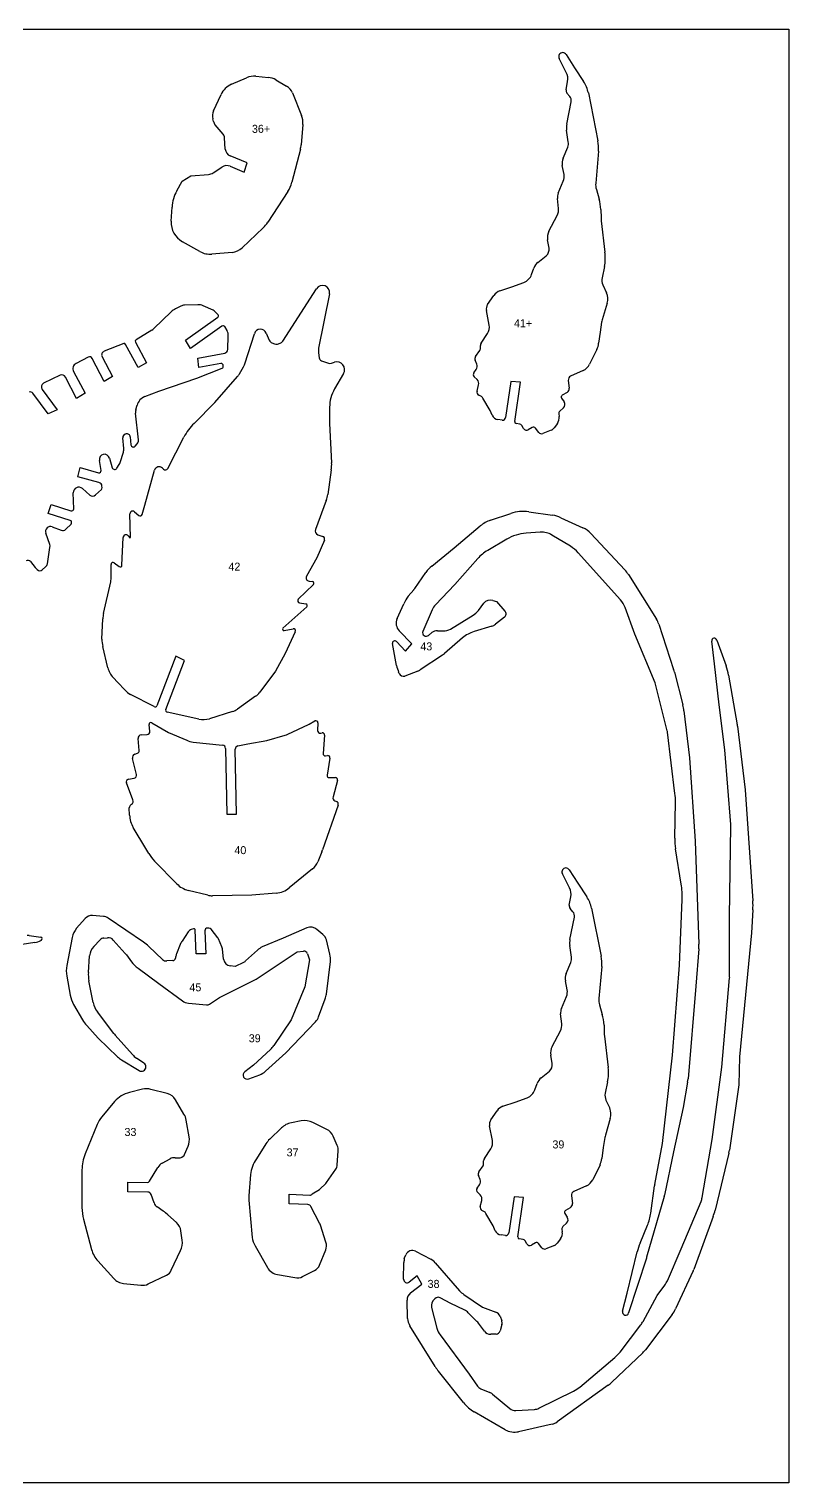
# Model space of a CAD drawing. Extents: x 0 to 24, y 0 to 19.3.
# Drawn here: x 13.92 to 23.98, y 0 to 19.26 of the extents above; entities that cross this region are included whole.
import ezdxf

# ---------------------------------------------------------------- set-up
doc = ezdxf.new("R2010")
doc.units = 0
doc.layers.add('WHITE', color=7, linetype='CONTINUOUS')
doc.layers.add('YELLOW', color=2, linetype='CONTINUOUS')

msp = doc.modelspace()

# ---------------------------------------------------------------- linework, layer by layer
at = {"layer": 'WHITE', "linetype": 'CONTINUOUS'}
for p, q in [((0, 19.260324), (23.982879, 19.260324)), ((23.982879, 19.260324), (23.982879, 0)), ((21.030349, 18.922151), (21.141701, 18.746109)), ((21.03353, 18.684599), (20.939146, 18.871248)), ((21.141701, 18.746109), (21.261538, 18.567944)), ((16.596409, 18.528525), (16.796849, 18.616537)), ((16.917746, 18.635624), (17.085305, 18.619718)), ((17.184992, 18.587903), (17.327099, 18.503062)), ((21.030349, 18.456591), (21.050498, 18.566883)), ((16.358862, 18.175367), (16.458549, 18.392771)), ((17.403452, 18.415039), (17.524352, 18.117041)), ((21.038831, 18.001638), (21.098221, 18.297517)), ((21.079124, 18.368566), (21.042014, 18.413111)), ((21.325171, 18.414173), (21.451367, 17.781054)), ((16.357802, 18.037504), (16.349318, 18.07144)), ((16.48718, 17.866761), (16.381133, 17.991902)), ((17.543417, 17.996146), (17.52011, 17.727836)), ((21.060043, 17.768328), (21.036712, 17.923161)), ((16.514701, 17.670567), (16.505211, 17.821162)), ((16.804272, 17.487103), (16.580507, 17.579366)), ((17.509507, 17.668448), (17.398152, 17.230462)), ((20.99005, 17.548803), (21.051559, 17.697274)), ((21.459851, 17.642128), (21.422734, 17.218988)), ((16.057684, 17.31632), (16.292051, 17.334392)), ((16.353553, 17.355613), (16.468094, 17.431958)), ((16.579429, 17.442523), (16.762913, 17.366207)), ((16.762913, 17.366207), (16.804272, 17.487103)), ((21.002776, 17.335644), (20.980505, 17.451237)), ((15.873148, 17.118053), (15.944207, 17.24425)), ((15.944207, 17.24425), (16.057684, 17.31632)), ((20.92642, 17.086425), (20.993231, 17.245501)), ((17.344055, 17.106392), (17.078942, 16.702333)), ((20.930662, 16.88493), (20.915815, 17.016433)), ((21.431218, 17.136269), (21.468335, 17.00901)), ((15.798845, 16.714004), (15.809523, 16.900648)), ((20.803403, 16.582688), (20.913694, 16.791607)), ((21.490606, 16.867963), (21.493787, 16.759791)), ((17.015247, 16.626045), (16.737461, 16.360853)), ((21.496974, 16.721614), (21.545752, 16.304838)), ((16.179607, 16.313074), (15.947388, 16.443572)), ((20.804462, 16.357863), (20.785373, 16.469215)), ((16.605959, 16.302524), (16.336592, 16.279193)), ((20.658117, 16.170147), (20.767345, 16.258175)), ((20.573273, 16.010019), (20.602967, 16.092738)), ((21.538313, 16.11395), (21.506513, 15.963356)), ((17.275845, 15.12392), (17.723395, 15.820654)), ((20.151194, 15.791555), (20.31239, 15.846701)), ((20.31239, 15.846701), (20.472526, 15.902907)), ((21.516058, 15.874274), (21.565901, 15.765043)), ((16.152795, 15.608554), (15.97357, 15.602196)), ((17.895139, 15.754913), (17.750968, 15.032702)), ((19.991031, 15.610227), (20.073778, 15.732168)), ((21.574358, 15.631428), (21.508634, 15.408715)), ((15.799648, 15.51523), (15.567398, 15.291464)), ((15.925848, 15.589465), (15.854795, 15.553405)), ((15.989478, 15.137692), (16.415785, 15.442073)), ((16.352169, 15.53644), (16.221723, 15.595817)), ((16.41898, 15.47281), (16.380803, 15.516292)), ((20.012269, 15.337661), (19.975151, 15.531732)), ((15.539826, 15.270254), (15.332997, 15.144105)), ((16.470945, 15.3254), (16.055229, 15.02846)), ((16.537756, 15.267073), (16.507002, 15.317977)), ((16.77319, 14.823784), (16.900447, 15.224653)), ((17.057401, 15.232076), (17.0977, 15.137692)), ((19.905143, 15.098), (19.991059, 15.229491)), ((21.480001, 15.243277), (21.461972, 15.100109)), ((21.501211, 15.37584), (21.480001, 15.243277)), ((15.168651, 15.093151), (14.909889, 14.991343)), ((15.359541, 14.775001), (15.193006, 15.083589)), ((15.324544, 15.114361), (15.470893, 14.83757)), ((16.055229, 15.02846), (15.989478, 15.137692)), ((16.548361, 15.015734), (16.55472, 15.19708)), ((17.132686, 15.103731), (17.167693, 15.088909)), ((17.2048, 15.08682), (17.240868, 15.099514)), ((19.895614, 15.025875), (19.895614, 15.069355)), ((14.69991, 14.913926), (14.537638, 14.830178)), ((14.91201, 14.590474), (14.749752, 14.898019)), ((14.882316, 14.919229), (15.01912, 14.658346)), ((15.470893, 14.83757), (15.359541, 14.775001)), ((16.152795, 14.902261), (16.508052, 14.968068)), ((16.1634, 14.775001), (16.152795, 14.902261)), ((17.749913, 14.971195), (17.758392, 14.904382)), ((17.789131, 14.867217), (17.88247, 14.834389)), ((17.920648, 14.833328), (17.960947, 14.846054)), ((19.847862, 14.821187), (19.825621, 14.873163)), ((19.831984, 14.921946), (19.88819, 15.002543)), ((21.437584, 15.015268), (21.341075, 14.819076)), ((14.326614, 14.674253), (14.108151, 14.568203)), ((14.545077, 14.367769), (14.399787, 14.649862)), ((14.504778, 14.725157), (14.65749, 14.436701)), ((15.01912, 14.658346), (14.91201, 14.590474)), ((16.135827, 14.635015), (16.475187, 14.766517)), ((16.455037, 14.829086), (16.1634, 14.775001)), ((16.377621, 14.313683), (16.678803, 14.659406)), ((16.485792, 14.779243), (16.487854, 14.7994)), ((16.702136, 14.69228), (16.756219, 14.784545)), ((18.080784, 14.695463), (17.962008, 14.492908)), ((19.808608, 14.705635), (19.839407, 14.750144)), ((19.851073, 14.617581), (19.813955, 14.652578)), ((21.258356, 14.737416), (21.090797, 14.661062)), ((14.088001, 14.487605), (14.285254, 14.215057)), ((15.448623, 14.3911), (15.635271, 14.465335)), ((15.635271, 14.465335), (16.135827, 14.635015)), ((19.850012, 14.463809), (19.871222, 14.545468)), ((20.298604, 14.59213), (20.229671, 14.114904)), ((20.425864, 14.581525), (20.298604, 14.59213)), ((20.349504, 14.06188), (20.425864, 14.581525)), ((21.044122, 14.447927), (20.980505, 14.410784)), ((21.060043, 14.605916), (21.071708, 14.504109)), ((14.16966, 14.162032), (13.967063, 14.436671)), ((14.65749, 14.436701), (14.545077, 14.367769)), ((15.330907, 14.22248), (15.346817, 14.278686)), ((16.100833, 14.03689), (16.377621, 14.313683)), ((19.899856, 14.398058), (19.873343, 14.411844)), ((20.023934, 14.206107), (19.926368, 14.372606)), ((20.970915, 14.370456), (21.003836, 14.321702)), ((14.285254, 14.215057), (14.16966, 14.162032)), ((15.364843, 13.817369), (15.326665, 14.170516)), ((17.897317, 14.252174), (17.897317, 14.036893)), ((20.050367, 14.143503), (20.023934, 14.206107)), ((20.18407, 14.079908), (20.127863, 14.086272)), ((20.932783, 14.161567), (20.938085, 14.128691)), ((20.995352, 14.244285), (20.945509, 14.197624)), ((15.190921, 13.894786), (15.19938, 13.896999)), ((17.897317, 14.036893), (17.92383, 13.516187)), ((20.417381, 14.026883), (20.367536, 14.036428)), ((20.467223, 13.968555), (20.443892, 14.007795)), ((20.582818, 13.982342), (20.529793, 13.951587)), ((20.668718, 13.916591), (20.624177, 13.973859)), ((20.833096, 13.947345), (20.721743, 13.902804)), ((20.914757, 14.036427), (20.871274, 13.97704)), ((15.169711, 13.702835), (15.155892, 13.846)), ((15.255612, 13.857668), (15.264043, 13.751614)), ((15.319242, 13.73359), (15.347875, 13.765405)), ((15.752931, 13.439861), (15.967207, 13.854487)), ((14.868529, 13.412258), (14.847319, 13.545881)), ((14.978821, 13.575575), (15.016954, 13.449361)), ((15.079569, 13.441952), (15.109258, 13.490739)), ((15.121989, 13.519369), (15.164393, 13.657239)), ((14.559924, 13.329539), (14.591739, 13.452557)), ((14.840956, 13.252123), (14.559924, 13.329539)), ((14.591739, 13.452557), (14.836712, 13.383613)), ((15.447562, 12.955183), (15.575883, 13.4165)), ((15.681933, 13.444073), (15.695719, 13.431347)), ((17.919558, 13.421807), (17.872926, 13.095169)), ((14.507959, 12.9064), (14.500453, 13.115316)), ((14.621433, 13.172585), (14.720059, 13.087745)), ((14.797476, 13.088806), (14.872771, 13.158799)), ((14.883376, 13.185311), (14.881243, 13.204399)), ((14.167539, 12.84277), (14.205717, 12.963667)), ((14.205717, 12.963667), (14.469781, 12.878827)), ((15.412566, 12.828983), (15.447562, 12.955183)), ((17.852772, 13.016694), (17.709609, 12.629609)), ((14.458116, 12.751567), (14.167539, 12.84277)), ((15.259854, 12.52568), (15.25137, 12.838528)), ((15.312871, 12.866091), (15.369085, 12.816257)), ((20.027862, 12.753688), (20.297228, 12.84277)), ((20.534781, 12.86398), (20.850809, 12.819424)), ((20.962162, 12.786563), (21.25273, 12.652924)), ((14.188749, 12.433417), (14.136784, 12.581887)), ((14.222685, 12.665666), (14.33934, 12.620065)), ((14.40297, 12.633851), (14.470781, 12.701785)), ((15.146341, 12.156629), (15.161227, 12.523559)), ((15.229094, 12.545826), (15.249249, 12.521438)), ((15.249249, 12.521438), (15.259854, 12.52568)), ((17.741424, 12.561738), (17.806114, 12.539467)), ((19.546395, 12.387815), (19.892117, 12.677333)), ((20.688553, 12.594613), (20.499784, 12.580826)), ((21.089422, 12.407965), (20.843386, 12.557495)), ((21.357729, 12.576584), (21.807359, 12.097218)), ((14.159055, 12.177836), (14.191923, 12.393119)), ((17.827263, 12.48965), (17.727637, 12.257374)), ((19.253697, 12.147082), (19.546395, 12.387815)), ((20.243143, 12.501289), (19.991806, 12.353875)), ((13.932108, 12.205409), (13.994677, 12.129054)), ((14.089062, 12.097238), (14.133603, 12.134356)), ((15.00109, 11.972099), (15.001092, 12.168292)), ((15.042451, 12.188441), (15.110323, 12.139658)), ((17.727637, 12.257374), (17.591893, 12.011338)), ((19.859242, 12.244648), (19.554879, 11.902106)), ((21.752235, 11.69849), (21.192291, 12.322064)), ((14.005282, 12.118448), (14.023311, 12.099359)), ((17.624769, 11.946647), (17.671431, 11.940284)), ((19.02675, 11.851202), (19.174159, 12.063302)), ((21.857224, 12.032548), (22.226241, 11.445006)), ((14.901408, 11.516084), (14.99685, 11.937103)), ((17.684157, 11.903167), (17.482662, 11.708035)), ((18.939789, 11.746213), (19.010841, 11.829992)), ((19.554879, 11.902106), (19.300359, 11.63486)), ((17.594014, 11.606227), (17.279046, 11.324134)), ((17.497507, 11.658185), (17.583409, 11.644405)), ((18.791319, 11.450333), (18.879343, 11.647585)), ((19.254757, 11.565928), (19.132689, 11.280693)), ((19.867726, 11.556383), (19.939817, 11.652906)), ((20.061798, 11.691067), (20.10952, 11.67622)), ((20.10952, 11.67622), (20.220823, 11.549976)), ((21.942064, 11.244596), (21.812676, 11.59668)), ((14.881255, 11.177785), (14.892921, 11.447152)), ((19.500793, 11.312468), (19.797736, 11.49381)), ((20.213449, 11.469422), (20.094673, 11.376098)), ((22.258093, 11.377159), (22.455346, 10.774795)), ((17.293893, 11.292319), (17.413729, 11.313529)), ((17.441302, 11.276411), (17.306619, 10.989016)), ((18.986451, 11.116276), (18.818892, 11.289137)), ((19.207035, 11.227628), (19.250515, 11.264746)), ((19.325811, 11.290198), (19.400046, 11.287016)), ((19.659868, 11.194753), (19.421256, 10.989016)), ((20.04589, 11.350646), (19.810459, 11.278532)), ((22.211431, 10.597691), (21.942064, 11.244596)), ((14.958672, 10.800247), (14.8908, 11.08234)), ((17.306619, 10.989016), (17.18148, 10.755706)), ((18.784956, 10.831001), (18.72981, 11.118397)), ((18.782835, 11.144909), (18.901611, 11.020831)), ((18.901611, 11.020831), (18.986451, 11.116276)), ((22.997262, 10.85009), (22.961206, 11.151273)), ((23.025895, 11.166119), (23.151006, 10.823568)), ((15.859036, 10.952959), (15.608758, 10.296509)), ((15.725359, 10.245625), (15.97251, 10.895692)), ((15.97251, 10.895692), (15.859036, 10.952959)), ((19.393683, 10.967806), (19.098828, 10.771668)), ((23.058771, 10.307114), (22.997262, 10.85009)), ((15.093355, 10.601933), (15.028665, 10.670866)), ((15.183501, 10.505431), (15.093355, 10.601933)), ((17.18148, 10.755706), (16.972561, 10.474673)), ((18.816771, 10.724951), (18.811468, 10.738738)), ((19.065988, 10.754645), (18.895248, 10.689955)), ((22.370506, 9.963512), (22.211431, 10.597691)), ((22.465951, 10.738738), (22.576243, 10.308175)), ((23.18391, 10.70056), (23.298443, 10.04517)), ((15.572701, 10.283783), (15.259854, 10.4471)), ((16.917367, 10.420658), (16.675621, 10.249847)), ((16.162339, 10.119406), (15.743442, 10.21273)), ((16.609872, 10.218026), (16.304446, 10.124708)), ((22.592151, 10.226516), (22.664265, 9.605063)), ((23.131945, 9.711113), (23.058771, 10.307114)), ((15.515359, 9.953961), (15.50589, 10.047292)), ((15.539826, 10.069562), (15.76041, 9.942301)), ((17.341612, 9.918975), (17.617345, 10.047292)), ((17.617345, 10.047292), (17.626888, 10.052594)), ((17.626888, 10.052594), (17.703246, 10.093954)), ((17.742484, 10.069562), (17.738242, 9.969874)), ((23.300565, 10.027141), (23.402373, 9.181923)), ((15.37438, 9.701567), (15.360601, 9.861703)), ((15.400893, 9.909515), (15.480438, 9.913669)), ((15.76041, 9.942301), (16.003264, 9.838373)), ((16.815607, 9.790651), (17.065885, 9.835192)), ((17.065885, 9.835192), (17.30874, 9.906245)), ((17.780661, 9.932757), (17.79657, 9.935939)), ((17.831566, 9.904123), (17.810356, 9.662329)), ((22.473375, 9.133141), (22.373688, 9.944422)), ((15.315, 9.652786), (15.351057, 9.665512)), ((16.090224, 9.813965), (16.478368, 9.774742)), ((16.518664, 9.731263), (16.535635, 8.861652)), ((16.663956, 8.861652), (16.645927, 9.718537)), ((16.681972, 9.764198), (16.815607, 9.790651)), ((17.841101, 9.632738), (17.867623, 9.635818)), ((23.211483, 8.723787), (23.131945, 9.711113)), ((15.338283, 9.386587), (15.286366, 9.59764)), ((17.901559, 9.59976), (17.864442, 9.374935)), ((22.664265, 9.605063), (22.73956, 8.501082)), ((15.290608, 9.04936), (15.204708, 9.274186)), ((15.232281, 9.321909), (15.306516, 9.335696)), ((17.892015, 9.344179), (17.973673, 9.344179)), ((18.002307, 9.306002), (17.942919, 9.088599)), ((23.402373, 9.181923), (23.505241, 7.70995)), ((15.247129, 8.847866), (15.242886, 8.943311)), ((15.263027, 8.982562), (15.27364, 8.991033)), ((16.535635, 8.861652), (16.663956, 8.861652)), ((18.010777, 8.980433), (17.803993, 8.388669)), ((17.967297, 9.037666), (17.989581, 9.028151)), ((22.469133, 8.541381), (22.479741, 9.022848)), ((15.460288, 8.406697), (15.295911, 8.682428)), ((23.195575, 7.50103), (23.211482, 8.705759)), ((22.73956, 8.501082), (22.789397, 7.136218)), ((15.500582, 8.338822), (15.460288, 8.406697)), ((17.794446, 8.361097), (17.739303, 8.228533)), ((22.556094, 7.933714), (22.479731, 8.400335)), ((15.872813, 7.936887), (15.576943, 8.239138)), ((17.66931, 8.134149), (17.362825, 7.88281)), ((21.072454, 8.120363), (21.183807, 7.94432)), ((21.075636, 7.88281), (20.981251, 8.069459)), ((21.183807, 7.94432), (21.303643, 7.766155)), ((16.283235, 7.785238), (16.023414, 7.849935)), ((16.868632, 7.788427), (16.343685, 7.778881)), ((17.188903, 7.812817), (16.868632, 7.788427)), ((21.072454, 7.654803), (21.092604, 7.765095)), ((22.531702, 6.857307), (22.568817, 7.730098)), ((14.899284, 7.505273), (14.755056, 7.516939)), ((21.12123, 7.566777), (21.08412, 7.611322)), ((21.367276, 7.612384), (21.493473, 6.979265)), ((23.505241, 7.593295), (23.487213, 7.287871)), ((14.659611, 7.477699), (14.545061, 7.347273)), ((15.197284, 7.323928), (14.962907, 7.482991)), ((15.430594, 7.165912), (15.197284, 7.323928)), ((16.093407, 7.340895), (16.064763, 7.33139)), ((16.128403, 7.011079), (16.115657, 7.324988)), ((16.294902, 7.35044), (16.280055, 7.35044)), ((16.416859, 7.22318), (16.327777, 7.334532)), ((17.595075, 7.355743), (17.280106, 7.216817)), ((17.809296, 7.264539), (17.729735, 7.331326)), ((21.080936, 7.19985), (21.140326, 7.495729)), ((23.197696, 6.705655), (23.195575, 7.50103)), ((13.992558, 7.160602), (13.628805, 7.102282)), ((13.918321, 7.250752), (14.069973, 7.230604)), ((14.076336, 7.187122), (14.069973, 7.183942)), ((14.486749, 7.227421), (14.414635, 6.854125)), ((14.773084, 7.107586), (14.852622, 7.191365)), ((14.907768, 7.218938), (14.95549, 7.222119)), ((15.030786, 7.192425), (15.188802, 7.014263)), ((15.917364, 7.134098), (15.869641, 7.011079)), ((16.022353, 7.300597), (15.941753, 7.178642)), ((16.243998, 7.313322), (16.255663, 7.011079)), ((16.469884, 7.101222), (16.425343, 7.208333)), ((17.280106, 7.216817), (17.00544, 7.100157)), ((17.900499, 7.003656), (17.853837, 7.193485)), ((23.487213, 7.287871), (23.328138, 5.644095)), ((14.70097, 6.760801), (14.717918, 6.984568)), ((15.204708, 6.995173), (15.272582, 6.902911)), ((15.684054, 6.934723), (15.502704, 7.107581)), ((15.856915, 6.964417), (15.854794, 6.950631)), ((16.255663, 7.011079), (16.128403, 7.011079)), ((16.493215, 6.936844), (16.476247, 7.07577)), ((16.939686, 7.057742), (16.783772, 6.915659)), ((16.922718, 6.671719), (17.467815, 7.037593)), ((17.467815, 7.037593), (17.550535, 7.043945)), ((17.602498, 7.011079), (17.631132, 6.930482)), ((21.102148, 6.966539), (21.078817, 7.121372)), ((22.787283, 7.07577), (22.750165, 6.582638)), ((15.35848, 6.818068), (15.635271, 6.617635)), ((15.820858, 6.919876), (15.739201, 6.914546)), ((16.645927, 6.8414), (16.581237, 6.848823)), ((16.754098, 6.895486), (16.645927, 6.8414)), ((17.631132, 6.930482), (17.567502, 6.569912)), ((17.854897, 6.475527), (17.906862, 6.909272)), ((21.032155, 6.747015), (21.093664, 6.895486)), ((21.501957, 6.84034), (21.464839, 6.417199)), ((22.44156, 5.666365), (22.531702, 6.857307)), ((14.414635, 6.712018), (14.460233, 6.463862)), ((14.76354, 6.365236), (14.707322, 6.653689)), ((15.635271, 6.617635), (15.947057, 6.385382)), ((16.44019, 6.429926), (16.922718, 6.671719)), ((17.567502, 6.569912), (17.387217, 6.135107)), ((21.044881, 6.533855), (21.022611, 6.649449)), ((22.750165, 6.582638), (22.646239, 5.352457)), ((23.093767, 5.507291), (23.197696, 6.689748)), ((16.306567, 6.342964), (16.44019, 6.429926)), ((17.752029, 6.176467), (17.838977, 6.412963)), ((20.968525, 6.284637), (21.035337, 6.443713)), ((14.505838, 6.339784), (14.624603, 6.132979)), ((15.038209, 5.954822), (14.820799, 6.239031)), ((16.027656, 6.35569), (16.266261, 6.333359)), ((20.972767, 6.083142), (20.95792, 6.214645)), ((21.473323, 6.33448), (21.510441, 6.207221)), ((14.6787, 6.061932), (14.831412, 5.893313)), ((17.387217, 6.135107), (17.159209, 5.795747)), ((17.316163, 5.697121), (17.710644, 6.10968)), ((20.845509, 5.780899), (20.955799, 5.989819)), ((21.532711, 6.066175), (21.535893, 5.958003)), ((14.831412, 5.893313), (15.086992, 5.646216)), ((15.284245, 5.673789), (15.057298, 5.93149)), ((21.539079, 5.919825), (21.587857, 5.503049)), ((15.140017, 5.604857), (15.372266, 5.46275)), ((15.435897, 5.562436), (15.338327, 5.62712)), ((17.112547, 5.741661), (16.886661, 5.535925)), ((17.046796, 5.453206), (17.316163, 5.697121)), ((20.846568, 5.556074), (20.827479, 5.667427)), ((22.308997, 4.498755), (22.44156, 5.666365)), ((23.328138, 5.644095), (23.318593, 5.275041)), ((16.886661, 5.535925), (16.774175, 5.446957)), ((16.826212, 5.354579), (16.971499, 5.407605)), ((20.700223, 5.368359), (20.80945, 5.456386)), ((22.966507, 4.549659), (23.093767, 5.507291)), ((15.418933, 5.214575), (15.246067, 5.173234)), ((15.746623, 5.157325), (15.530281, 5.213532)), ((20.615379, 5.20823), (20.645073, 5.290949)), ((21.580419, 5.312161), (21.548619, 5.161567)), ((22.640934, 5.310037), (22.581546, 4.972799)), ((23.318593, 5.275041), (23.195575, 4.409673)), ((15.047754, 5.051275), (14.879134, 4.84978)), ((15.967126, 4.88685), (15.855855, 5.075668)), ((20.1933, 4.989766), (20.354496, 5.044912)), ((20.354496, 5.044912), (20.514631, 5.101119)), ((21.558163, 5.072485), (21.608007, 4.963255)), ((20.033136, 4.808439), (20.115883, 4.930379)), ((21.616464, 4.829639), (21.55074, 4.606927)), ((22.581546, 4.972799), (22.453225, 4.386343)), ((14.816554, 4.746916), (14.65855, 4.359829)), ((16.03614, 4.583595), (15.996901, 4.8063)), ((17.257836, 4.702371), (17.103003, 4.553902)), ((17.5219, 4.796756), (17.3904, 4.77129)), ((17.8602, 4.683282), (17.674599, 4.775521)), ((20.054374, 4.535872), (20.017257, 4.729944)), ((15.975691, 4.349225), (16.022353, 4.459516)), ((17.05422, 4.492392), (16.92802, 4.291957)), ((17.999125, 4.470122), (17.94504, 4.59314)), ((21.522106, 4.441489), (21.504078, 4.29832)), ((21.543316, 4.574051), (21.522106, 4.441489)), ((22.204008, 3.951538), (22.308997, 4.498755)), ((22.833945, 3.782917), (22.966507, 4.549659)), ((15.679812, 4.236811), (15.78268, 4.294079)), ((15.850552, 4.308926), (15.898275, 4.305744)), ((15.938572, 4.315291), (15.957663, 4.326954)), ((17.998065, 4.214541), (18.011851, 4.394826)), ((19.937719, 4.224086), (19.937719, 4.267567)), ((19.947248, 4.296212), (20.033164, 4.427702)), ((22.453225, 4.386343), (22.334449, 3.81049)), ((23.188152, 4.370435), (23.004679, 3.614299)), ((14.61613, 4.14773), (14.61613, 3.649295)), ((15.510096, 3.9961), (15.620424, 4.179544)), ((16.850604, 4.0841), (16.826116, 3.805197)), ((17.857018, 3.979111), (17.978975, 4.157274)), ((19.889967, 4.019398), (19.867726, 4.071374)), ((19.874089, 4.120157), (19.930296, 4.200754)), ((21.47969, 4.213479), (21.383181, 4.017288)), ((15.224857, 3.856093), (15.224857, 3.983352)), ((15.224857, 3.983352), (15.481498, 3.980171)), ((15.488922, 3.852882), (15.224857, 3.856093)), ((17.665068, 3.83064), (17.763695, 3.888969)), ((17.777481, 3.900633), (17.83899, 3.957901)), ((19.850713, 3.903846), (19.881513, 3.948355)), ((21.300462, 3.935627), (21.132903, 3.859273)), ((22.153104, 3.575059), (22.200828, 3.934569)), ((15.570581, 3.709744), (15.531342, 3.822156)), ((16.826212, 3.74474), (16.872862, 3.251606)), ((17.360704, 3.695957), (17.360704, 3.823216)), ((17.360704, 3.823216), (17.634313, 3.811552)), ((17.608861, 3.687473), (17.360704, 3.695957)), ((17.764755, 3.441437), (17.6502, 3.66095)), ((19.893178, 3.815793), (19.856061, 3.850789)), ((19.892118, 3.66202), (19.913328, 3.74368)), ((20.340709, 3.790342), (20.271777, 3.313116)), ((20.467969, 3.779737), (20.340709, 3.790342)), ((20.391609, 3.260091), (20.467969, 3.779737)), ((21.102148, 3.804127), (21.113814, 3.70232)), ((22.330207, 3.794583), (22.097958, 2.988603)), ((22.556094, 3.102077), (22.818041, 3.726709)), ((14.637327, 3.492337), (14.74339, 3.092533)), ((15.693589, 3.600498), (15.610879, 3.656719)), ((15.751926, 3.551729), (15.723292, 3.577181)), ((15.8675, 3.448838), (15.751926, 3.551729)), ((19.941961, 3.596269), (19.915449, 3.610056)), ((20.06604, 3.404319), (19.968474, 3.570817)), ((21.01302, 3.568668), (21.045942, 3.519913)), ((21.086228, 3.646139), (21.022611, 3.608995)), ((22.978173, 3.527338), (22.723653, 2.826347)), ((15.943865, 3.217669), (15.926908, 3.337507)), ((17.848534, 3.189038), (17.775359, 3.414923)), ((20.092472, 3.341715), (20.06604, 3.404319)), ((20.226175, 3.278119), (20.169969, 3.284483)), ((20.974888, 3.359779), (20.980191, 3.326902)), ((21.037458, 3.442497), (20.987614, 3.395836)), ((22.010997, 3.176312), (22.108564, 3.412802)), ((16.908931, 3.141316), (17.073307, 2.853919)), ((17.763694, 2.884674), (17.845357, 3.087228)), ((20.459486, 3.225094), (20.409642, 3.23464)), ((20.509329, 3.166767), (20.485998, 3.206006)), ((20.624923, 3.180553), (20.571898, 3.149799)), ((20.710824, 3.114802), (20.666283, 3.17207)), ((20.875201, 3.145557), (20.763849, 3.101016)), ((20.956862, 3.234638), (20.913379, 3.175252)), ((22.372627, 2.678937), (22.556094, 3.102077)), ((14.826109, 2.940881), (15.036088, 2.708632)), ((15.799647, 2.816803), (15.922666, 3.077686)), ((18.87828, 2.698027), (18.881463, 2.921792)), ((18.886764, 2.973757), (18.907974, 3.023599)), ((19.036294, 3.069201), (19.236729, 2.965272)), ((19.297177, 2.91755), (19.618509, 2.546374)), ((21.838135, 2.515621), (21.972822, 3.059657)), ((22.094776, 2.979058), (21.859345, 2.251556)), ((22.097958, 2.988603), (22.094776, 2.979058)), ((15.493164, 2.635457), (15.737079, 2.754233)), ((17.206932, 2.759536), (17.437054, 2.719213)), ((17.538868, 2.733023), (17.699004, 2.81362)), ((19.055383, 2.741506), (18.951432, 2.66094)), ((19.119013, 2.631215), (19.055383, 2.741506)), ((22.716229, 2.808319), (22.480802, 2.3067)), ((15.16759, 2.64182), (15.397719, 2.618488)), ((18.970543, 2.517741), (19.119013, 2.631215)), ((21.779808, 2.273826), (21.838135, 2.515621)), ((22.239004, 2.484866), (22.338695, 2.621668)), ((18.931305, 2.179441), (18.923881, 2.419115)), ((19.248394, 2.322609), (19.319435, 2.048997)), ((19.309903, 2.450929), (19.291875, 2.437143)), ((19.502914, 2.378815), (19.363985, 2.453046)), ((19.682139, 2.293975), (19.502914, 2.378815)), ((19.675776, 2.496531), (19.923933, 2.330032)), ((19.923933, 2.330032), (20.097856, 2.26428)), ((22.050235, 2.140204), (22.239004, 2.484866)), ((19.848637, 2.139143), (19.735148, 2.254722)), ((20.155122, 2.207014), (20.177362, 2.147616)), ((22.436257, 2.231406), (22.084176, 1.764783)), ((19.295056, 1.542081), (18.96204, 2.079744)), ((19.360807, 1.959918), (19.745769, 1.441333)), ((19.947264, 2.011882), (19.868742, 2.115779)), ((20.103157, 1.971584), (20.032104, 1.969463)), ((20.179513, 2.099904), (20.156182, 2.012944)), ((21.744811, 1.732971), (22.019474, 2.093545)), ((21.210319, 1.269533), (21.676933, 1.661925)), ((22.048114, 1.725547), (21.63664, 1.334224)), ((19.669413, 1.063796), (19.338454, 1.480508)), ((19.745769, 1.441333), (19.856059, 1.283318)), ((19.899541, 1.247262), (20.020437, 1.198478)), ((20.055435, 1.17727), (20.285543, 0.986355)), ((20.669464, 0.98956), (21.1276, 1.215448)), ((21.586797, 1.292863), (20.91124, 0.807178)), ((20.366161, 0.959866), (20.610076, 0.973653)), ((20.222994, 0.705346), (19.812578, 0.941836)), ((20.847628, 0.778521), (20.401146, 0.678885)), ((23.982879, 0), (0, 0))]:
    msp.add_line(p, q, dxfattribs=at)
for centre, radius, start, end in [((20.984747, 18.8967), 0.052224, 29.167119, 209.167613), ((20.865857, 18.600349), 0.18765, -10.273161, 26.677869), ((16.705434, 18.279934), 0.271448, 113.6809, 155.437482), ((16.89415, 18.392669), 0.244099, 84.452766, 113.491507), ((17.064383, 18.382078), 0.238559, 59.630593, 84.968552), ((17.235684, 18.346638), 0.181177, 22.1813, 59.697695), ((20.908179, 18.331666), 0.425076, 11.19216, 33.76924), ((21.082956, 18.4474), 0.053404, 170.08977, 219.946951), ((21.015289, 18.313319), 0.084423, -10.787665, 40.87536), ((16.503135, 18.109716), 0.158508, 155.531883, 193.973734), ((17.281709, 18.016824), 0.262524, -4.5176, 22.441823), ((16.468075, 18.065153), 0.113686, -165.924003, -139.884893), ((21.261644, 17.956355), 0.227368, 168.5119, 188.394659), ((16.426734, 17.816495), 0.078616, 3.40277, 39.74612), ((17.152434, 17.762833), 0.369337, -14.8064, -5.437212), ((20.927458, 17.748126), 0.134114, -22.28182, 8.663719), ((20.968313, 17.681833), 0.493139, -4.618061, 11.607339), ((16.620063, 17.677252), 0.105576, -176.369801, -112.004256), ((21.147038, 17.484196), 0.169763, 157.630731, 191.194782), ((16.282188, 17.462713), 0.128699, -85.604916, -56.3227), ((16.533633, 17.333225), 0.118505, 67.26601, 123.576301), ((20.850152, 17.306227), 0.155432, -22.997542, 10.909358), ((16.99898, 17.330679), 0.41156, -33.0226, -14.093536), ((21.650843, 17.200589), 0.22885, 175.388645, 196.323383), ((16.307004, 16.873073), 0.498244, 150.5485, 176.827489), ((21.055924, 17.031004), 0.140865, 156.831479, 185.936968), ((20.926415, 16.851162), 0.564441, 1.705737, 16.239516), ((20.769992, 16.865939), 0.161788, -27.350938, 6.741016), ((21.9147, 16.775699), 0.421213, -177.835657, -172.6227), ((16.088965, 16.69735), 0.290598, 176.7146, 240.843851), ((16.719432, 16.937764), 0.429738, -46.4996, -33.219476), ((20.962583, 16.499228), 0.179733, 152.3313, 189.612384), ((16.313261, 16.551743), 0.273546, -119.2487, -85.10725), ((16.588779, 16.518655), 0.216813, -85.4551, -46.704493), ((20.700509, 16.339814), 0.105509, -50.693826, 9.849557), ((20.959613, 16.232087), 0.590636, -11.5379, 7.075354), ((20.400806, 16.071302), 0.183031, -66.930814, -19.561811), ((20.770314, 16.031864), 0.178075, 129.0543, 160.010742), ((17.802933, 15.771235), 0.09364, -10.038199, 148.145938), ((21.648591, 15.933526), 0.145176, 168.142858, 204.088149), ((15.979615, 15.483733), 0.118617, 92.9213, 116.954501), ((16.160218, 15.455842), 0.152892, 66.2794, 92.783021), ((20.07802, 15.551776), 0.104803, 146.1011, 191.025673), ((20.201134, 15.6463), 0.1536, 108.97339, 146.010929), ((21.390813, 15.686885), 0.191742, -16.8117, 24.055799), ((15.953421, 15.352019), 0.22424, 116.0927, 133.294474), ((16.318657, 15.458387), 0.084942, 42.97639, 66.763838), ((16.403179, 15.458917), 0.021039, -53.188996, 41.321761), ((21.756753, 15.335413), 0.258721, 163.541077, 171.010212), ((15.458167, 15.404938), 0.157504, -58.7716, -46.091399), ((16.485554, 15.305081), 0.025026, 31.016878, 125.715857), ((16.424601, 15.202594), 0.130236, -2.4269, 29.675439), ((16.980258, 15.200157), 0.083486, 22.478563, 162.937272), ((19.86692, 15.309996), 0.147958, -32.96396, 10.776302), ((15.175544, 15.07491), 0.019499, 26.428449, 110.701928), ((15.344906, 15.124648), 0.022812, 121.467298, 206.803286), ((17.157618, 15.164416), 0.065608, -155.962283, -112.3353), ((17.188903, 15.135041), 0.050774, -114.691558, -71.754799), ((17.217961, 15.169613), 0.073747, -71.903767, -38.287099), ((17.929556, 14.998872), 0.181764, 169.273561, 188.7586), ((19.852968, 15.026596), 0.042652, -34.329527, -0.969219), ((19.947578, 15.067977), 0.051983, 144.720099, 178.480264), ((21.195574, 15.130757), 0.268155, -25.511, -6.562898), ((14.716878, 14.881051), 0.036996, 27.300561, 117.299572), ((14.929583, 14.942484), 0.052679, 111.954222, 206.196776), ((16.498518, 15.017007), 0.049859, -78.975598, -1.462553), ((17.804948, 14.911593), 0.047111, -171.195002, -109.617199), ((17.903159, 14.891441), 0.060687, -109.932015, -73.250268), ((17.991555, 14.747434), 0.103261, -30.218597, 107.242366), ((19.872417, 14.891866), 0.050395, 143.352521, 201.784666), ((14.350581, 14.624198), 0.055497, 27.544761, 115.585732), ((14.572438, 14.761639), 0.076868, 116.918499, 208.332878), ((16.461082, 14.802786), 0.026985, -7.207698, 102.943987), ((16.470035, 14.781591), 0.01593, -71.133321, -8.477829), ((16.542104, 14.781152), 0.183053, -41.688671, -29.044999), ((16.58866, 14.880308), 0.192994, -29.748786, -17.0308), ((19.841634, 14.682167), 0.040517, 144.603099, 226.910177), ((19.778534, 14.793413), 0.074684, -35.405931, 21.83173), ((21.11327, 14.61238), 0.053618, 114.779198, 186.92466), ((21.184757, 14.894691), 0.173646, -64.9222, -25.814195), ((13.934441, 14.412946), 0.040337, 36.02621, 118.586416), ((14.132719, 14.519244), 0.054778, 116.647661, 215.279854), ((18.376444, 14.252481), 0.479127, 149.880697, 180.036644), ((19.894141, 14.452402), 0.045579, 165.506854, 242.85136), ((19.800148, 14.564481), 0.073573, -14.975971, 46.198384), ((21.015608, 14.496791), 0.056576, -59.734699, 7.431408), ((15.512359, 14.23107), 0.172254, 111.716255, 163.9528), ((19.869189, 14.339579), 0.066032, 30.010986, 62.327293), ((20.994822, 14.386075), 0.028557, 120.089033, 213.157101), ((20.953815, 14.288011), 0.06031, -46.469876, 33.96181), ((15.460385, 14.185755), 0.134586, 164.164594, 186.50169), ((20.138468, 14.181716), 0.096031, -156.552, -96.340262), ((20.189203, 14.120427), 0.040843, -97.220625, -7.771091), ((20.37199, 14.058698), 0.022711, 171.945598, 258.689543), ((20.814007, 14.11098), 0.125336, -36.501, 8.123246), ((20.97285, 14.1677), 0.040534, 132.417483, 188.702448), ((15.202056, 13.849821), 0.046323, 103.90899, 184.731099), ((15.211071, 13.853851), 0.044704, 4.899092, 105.160399), ((16.616976, 13.518626), 0.731438, 134.8825, 152.665899), ((20.409638, 13.988176), 0.039475, 29.802158, 78.68805), ((20.507269, 13.992379), 0.046597, -149.251263, -61.09457), ((20.598715, 13.954783), 0.031815, 36.839512, 119.97896), ((20.704444, 13.945134), 0.045728, -141.376745, -67.771688), ((20.799337, 14.030138), 0.089411, -67.81663, -36.43142), ((15.049769, 13.693715), 0.120288, -17.652299, 4.348341), ((15.295487, 13.754376), 0.031565, -174.980701, -41.185925), ((15.299117, 13.810079), 0.06613, -42.49661, 6.329719), ((14.91307, 13.560728), 0.067406, 12.724356, 192.724356), ((14.998759, 13.557017), 0.128852, -30.955399, -16.988318), ((17.441302, 13.490735), 0.483198, -8.2012, 3.019397), ((14.842971, 13.408653), 0.02581, -104.034598, 8.030226), ((15.049981, 13.460193), 0.034758, -161.841201, -31.653311), ((15.637105, 13.398757), 0.063742, 45.310697, 163.837737), ((15.721171, 13.456799), 0.035995, -135, -28.072398), ((14.573392, 13.117651), 0.072976, 48.82974, 181.834299), ((14.826427, 13.198992), 0.055081, 5.634089, 74.706181), ((14.850427, 13.183114), 0.033023, -47.418376, 3.815554), ((14.479286, 12.905883), 0.028678, -109.356358, 1.031662), ((14.758178, 13.131277), 0.057863, -131.207253, -47.223099), ((17.484995, 13.152966), 0.392213, -20.3311, -8.474079), ((14.449738, 12.722933), 0.029834, -45.142396, 73.690915), ((15.288487, 12.838104), 0.03712, 48.9371, 179.34522), ((15.386658, 12.836858), 0.027077, -130.466225, -16.906073), ((20.161909, 12.356531), 0.419168, 108.650397, 130.0635), ((20.46097, 12.349743), 0.519506, 81.831854, 108.3721), ((20.794603, 12.423872), 0.399525, 65.203615, 81.9127), ((14.199139, 12.60388), 0.06612, 69.139309, 199.428372), ((14.360463, 12.676304), 0.060075, -110.586171, -44.963585), ((15.199405, 12.521756), 0.038221, 39.03268, 177.296374), ((17.759452, 12.611581), 0.053004, 160.114835, 250.114601), ((17.793176, 12.504576), 0.037212, -23.648298, 69.654179), ((20.543653, 11.985459), 0.596981, 94.214176, 120.224057), ((20.708138, 12.334811), 0.260538, 58.727296, 94.310925), ((21.108617, 12.344335), 0.340582, 42.993764, 64.96712), ((14.110908, 12.40701), 0.082197, -9.7296, 18.73884), ((20.267535, 11.884184), 0.544643, 120.4147, 138.560096), ((20.850244, 12.016998), 0.458324, 41.729355, 58.543402), ((13.896157, 12.175503), 0.046763, 39.755662, 117.145798), ((14.088272, 12.19008), 0.071833, -50.872599, -9.813902), ((15.026512, 12.168635), 0.025423, 51.175119, 180.773672), ((15.123686, 12.158005), 0.022697, -126.066738, -3.475898), ((19.476905, 11.85553), 0.367185, 127.437242, 145.538493), ((14.11865, 12.242421), 0.167992, -137.5585, -132.441569), ((14.057323, 12.133537), 0.048218, -134.860865, -48.834358), ((14.842335, 11.973584), 0.158763, -13.284349, -0.5358), ((17.629938, 11.989973), 0.043633, 150.682827, 263.196229), ((21.498775, 11.807722), 0.423121, 32.096715, 43.17207), ((17.667456, 11.918181), 0.022458, -41.955571, 79.804857), ((18.784213, 12.016534), 0.293527, -39.4585, -34.281435), ((17.502917, 11.686931), 0.029252, 133.824867, 259.341402), ((17.580793, 11.623116), 0.021449, -51.945295, 82.993514), ((19.262393, 11.480664), 0.417839, 140.540747, 156.4539), ((19.465845, 11.475835), 0.229509, 136.140571, 156.887092), ((19.667186, 11.710262), 0.252774, -58.9042, -37.499708), ((20.02765, 11.586183), 0.110302, 71.965714, 142.7776), ((21.518076, 11.490632), 0.313105, 19.79751, 41.594861), ((15.28223, 11.434214), 0.389524, 167.867, 178.096564), ((18.924612, 11.390177), 0.146239, 155.710054, 223.703251), ((19.999566, 11.49891), 0.155332, -72.648969, -52.245409), ((20.178665, 11.513221), 0.055931, -51.543789, 41.08293), ((21.964335, 11.280653), 0.309204, 18.186379, 32.1093), ((15.222525, 11.163712), 0.34156, 177.638675, 193.782512), ((17.292626, 11.3111), 0.018824, 136.176458, 273.857328), ((17.42044, 11.289714), 0.024743, -32.52197, 105.736119), ((19.177341, 11.26464), 0.04745, 160.225399, 308.739802), ((19.320784, 11.180968), 0.109345, 87.365062, 129.988342), ((19.408705, 11.464864), 0.178058, -92.787337, -58.856535), ((19.937811, 10.87239), 0.425641, 107.409613, 130.76809), ((22.99355, 11.158696), 0.033185, 12.925999, 192.925798), ((18.759914, 11.124469), 0.030711, 41.726027, 191.404076), ((19.232954, 11.205281), 0.286755, -55.908898, -48.953919), ((15.239376, 10.86848), 0.288878, -166.337587, -136.83709), ((19.304819, 10.930446), 0.529289, -169.170682, -158.764639), ((22.477617, 10.577542), 0.716926, 9.880329, 20.07002), ((18.87391, 10.747594), 0.061462, -158.38262, -69.685957), ((19.007661, 10.907357), 0.163472, -69.095921, -56.1035), ((21.908188, 10.594278), 0.576167, 14.520465, 18.258616), ((15.394325, 10.702257), 0.288422, -136.9667, -117.789939), ((16.775308, 10.621022), 0.245615, -54.6633, -36.573031), ((15.584776, 10.307016), 0.026183, -117.461445, -23.658489), ((15.74885, 10.237121), 0.024984, 160.099698, 257.497572), ((16.543271, 10.439465), 0.231239, -73.2606, -55.085476), ((21.986188, 10.15085), 0.610669, 7.117633, 14.929279), ((15.527976, 10.050628), 0.022337, 57.959273, 188.590506), ((16.223278, 10.39313), 0.280425, -102.551008, -73.17517), ((17.715974, 10.070672), 0.026534, -2.397283, 118.665331), ((22.968734, 9.997235), 0.333175, 5.149848, 8.271974), ((15.404082, 9.865945), 0.043687, 94.185238, 185.572198), ((15.478317, 9.950786), 0.037178, -86.729512, 4.897986), ((16.116314, 10.074016), 0.261358, -115.629269, -95.7291), ((17.242883, 10.125133), 0.22858, -73.254925, -64.41), ((17.774299, 9.968284), 0.036092, 177.473883, 280.152), ((17.802617, 9.907436), 0.029138, -6.528184, 101.978905), ((22.210789, 9.927084), 0.163819, 6.075402, 12.848209), ((15.330866, 9.609541), 0.046063, 110.147436, 194.97311), ((15.339603, 9.698493), 0.034914, -70.849579, 5.051107), ((16.473914, 9.730202), 0.044762, 1.358012, 84.289272), ((16.691529, 9.719597), 0.045614, 102.093599, 181.33222), ((17.837929, 9.660209), 0.027654, 175.603484, 276.586602), ((17.871133, 9.605123), 0.030895, -9.996763, 96.523672), ((15.237561, 9.287031), 0.035275, 98.609396, 201.353871), ((15.298774, 9.375889), 0.040932, -79.097653, 15.150201), ((17.890947, 9.370959), 0.026801, 171.469965, 272.28381), ((17.973896, 9.31452), 0.02966, -16.68833, 90.429654), ((17.984384, 9.077145), 0.043018, 164.559058, 246.5968), ((21.710451, 9.033771), 0.769367, -0.8135, 7.420931), ((15.289548, 8.94416), 0.04667, 124.629199, 181.041627), ((15.244656, 9.031096), 0.049449, -54.116119, 21.67573), ((17.973673, 8.992519), 0.039022, -18.041598, 65.942651), ((15.595926, 8.860803), 0.349037, -177.8758, -149.26628), ((23.009564, 8.714773), 0.20212, -2.5559, 2.55615), ((23.237995, 8.528232), 0.768975, 179.020219, 189.574), ((15.956708, 8.609147), 0.530215, -149.3468, -135.745532), ((17.319557, 8.540958), 0.50781, -20.7438, -17.451216), ((17.518523, 8.319113), 0.238639, -50.812313, -22.306956), ((21.026853, 8.094911), 0.052224, 29.167119, 209.167613), ((16.101679, 8.159389), 0.319198, -135.8078, -104.193218), ((21.57651, 7.770291), 0.993121, -2.3195, 9.471375), ((16.337428, 8.010071), 0.231275, -103.5518, -88.44972), ((17.164474, 8.124602), 0.312741, -85.519815, -50.636628), ((20.907962, 7.79856), 0.18765, -10.273161, 26.677869), ((20.950285, 7.529877), 0.425076, 11.19216, 33.76924), ((22.606255, 7.651622), 0.900876, -3.71223, 3.712217), ((14.746441, 7.402195), 0.115067, 85.706429, 138.990877), ((21.125061, 7.645612), 0.053404, 170.08977, 219.946951), ((21.057395, 7.51153), 0.084423, -10.787665, 40.87536), ((14.736073, 7.18023), 0.25375, 138.8298, 169.282025), ((14.890057, 7.376953), 0.128651, 55.5106, 85.887463), ((16.085771, 7.257859), 0.076474, 105.944899, 146.023456), ((16.098921, 7.325093), 0.016736, -0.361396, 109.238645), ((16.28004, 7.314382), 0.036058, 89.976901, 181.685368), ((16.295192, 7.309117), 0.041325, 37.952682, 90.402341), ((17.641525, 7.228377), 0.135571, 49.40886, 110.036715), ((13.904004, 7.149899), 0.101865, 81.920379, 98.079488), ((13.948545, 7.446628), 0.289393, -81.2522, -65.191131), ((14.064887, 7.207653), 0.023507, -60.855269, 77.506168), ((14.916202, 7.133138), 0.086214, 95.613999, 137.516105), ((14.963263, 7.131517), 0.090934, 42.051313, 94.903488), ((15.12008, 6.708307), 0.553012, 46.21989, 55.84063), ((16.136039, 7.04332), 0.236768, 145.1424, 157.45515), ((16.369879, 7.186487), 0.059611, 21.49814, 37.991202), ((17.7218, 7.160203), 0.136167, 14.147583, 50.016791), ((21.303749, 7.154566), 0.227368, 168.5119, 188.394659), ((22.245685, 7.124977), 0.543828, -5.191394, 1.184425), ((14.918373, 6.968553), 0.201093, 136.26047, 175.4321), ((14.989532, 6.832068), 0.270006, 37.16245, 42.43712), ((15.734215, 6.98637), 0.071996, -134.164496, -86.0289), ((15.818129, 6.956988), 0.037212, -85.794366, -9.836749), ((16.091421, 6.925528), 0.237708, 158.905823, 170.58394), ((16.380269, 7.065297), 0.096548, 6.227476, 21.845011), ((16.592902, 6.94851), 0.100367, -173.325531, -96.674299), ((17.096109, 6.887425), 0.231248, 113.0844, 132.565149), ((17.554988, 6.993475), 0.050666, 20.331467, 95.042399), ((17.646195, 6.939105), 0.262369, -6.529009, 14.242697), ((20.969564, 6.946337), 0.134114, -22.28182, 8.663719), ((21.010418, 6.880044), 0.493139, -4.618061, 11.607339), ((14.78984, 6.783072), 0.381873, 169.2767, 190.723264), ((15.097597, 6.730577), 0.397777, 175.6423, 191.1451), ((15.588185, 7.136536), 0.392665, -143.4892, -125.80211), ((16.695771, 7.013201), 0.131373, -63.641792, -47.943499), ((21.189143, 6.682407), 0.169763, 157.630731, 191.194782), ((23.016563, 6.697702), 0.181307, -2.5142, 2.5143), ((14.846577, 6.535446), 0.392919, -169.5029, -150.134278), ((15.062389, 6.42473), 0.304712, -168.740907, -142.4521), ((16.039745, 6.51275), 0.157525, -126.0442, -94.401664), ((17.578531, 6.512539), 0.278833, -20.9234, -7.62798), ((20.892258, 6.504439), 0.155432, -22.997542, 10.909357), ((21.692949, 6.398801), 0.22885, 175.388645, 196.323383), ((16.272631, 6.39599), 0.062954, -95.807199, -57.381277), ((17.569623, 6.243278), 0.194256, -43.451699, -20.116725), ((21.09803, 6.229215), 0.140865, 156.831479, 185.936968), ((20.96852, 6.049373), 0.564441, 1.705737, 16.239516), ((14.943719, 6.319845), 0.369803, -149.6478, -135.778459), ((20.812097, 6.064151), 0.161788, -27.350938, 6.741016), ((15.38886, 6.222231), 0.44098, -142.670654, -138.753085), ((16.910708, 5.962965), 0.299524, -47.633778, -33.936754), ((21.004688, 5.697439), 0.179733, 152.3313, 189.612384), ((21.956805, 5.97391), 0.421213, -177.835657, -172.6227), ((15.298456, 5.862665), 0.302601, -134.3326, -121.5733), ((15.490937, 5.858634), 0.277288, -138.193582, -123.3922), ((15.404082, 5.512593), 0.059131, -122.5506, 57.449997), ((16.802351, 5.401984), 0.053071, 122.067099, 296.718659), ((16.892706, 5.622674), 0.229048, -69.879, -47.720958), ((20.742614, 5.538026), 0.105509, -50.693825, 9.849557), ((21.001719, 5.430298), 0.590636, -11.5379, 7.075354), ((15.472484, 4.987539), 0.233266, 75.654189, 103.2718), ((20.442912, 5.269514), 0.183031, -66.930814, -19.561811), ((20.81242, 5.230076), 0.178075, 129.0543, 160.010743), ((22.15268, 5.39265), 0.495193, -9.603529, -4.6556), ((15.330568, 4.813613), 0.369415, 103.223096, 139.958157), ((15.703249, 4.985418), 0.177295, 30.599639, 75.83898), ((21.690697, 5.131738), 0.145176, 168.142858, 204.088149), ((15.179574, 4.596533), 0.392935, 139.871701, 157.4979), ((15.758289, 4.76388), 0.242354, 10.080598, 30.49093), ((20.243239, 4.844512), 0.1536, 108.97339, 146.010929), ((21.432918, 4.885096), 0.191742, -16.8117, 24.055799), ((17.44056, 4.512859), 0.263253, 100.9841, 133.955406), ((17.566971, 4.561219), 0.23981, 63.33306, 100.832893), ((17.779378, 4.522218), 0.180204, 23.176597, 63.352667), ((20.120125, 4.749987), 0.104803, 146.1011, 191.025673), ((15.818516, 4.54497), 0.221025, -22.744647, 10.064263), ((17.327547, 4.325718), 0.320137, 134.539453, 148.625399), ((17.852789, 4.406666), 0.159502, -4.257156, 23.443159), ((19.909026, 4.508208), 0.147958, -32.963961, 10.776302), ((21.798859, 4.533624), 0.258721, 163.541077, 171.010213), ((15.177763, 4.145695), 0.561636, 157.58769, 179.792335), ((15.841716, 4.186759), 0.122486, 85.863248, 118.814927), ((15.904001, 4.371389), 0.065894, -94.985717, -58.355899), ((15.931331, 4.366702), 0.047679, -56.47668, -21.502642), ((17.27048, 4.046062), 0.421596, 144.320695, 174.823524), ((19.989684, 4.266188), 0.051983, 144.720098, 178.480264), ((21.23768, 4.328969), 0.268155, -25.511, -6.562898), ((22.787204, 4.466613), 0.412322, -13.489049, -7.937762), ((15.756957, 4.097381), 0.159349, 118.955372, 148.961376), ((17.881304, 4.221646), 0.116976, -33.3875, -3.48237), ((19.914522, 4.090077), 0.050395, 143.352521, 201.784666), ((19.895074, 4.224808), 0.042652, -34.329527, -0.96922), ((15.481922, 4.013047), 0.032878, -90.739259, -31.027598), ((15.48871, 3.807945), 0.044938, 18.434949, 89.72937), ((17.718093, 3.956839), 0.081768, -56.102999, -43.42345), ((17.747978, 4.053528), 0.132014, -46.416557, -34.312517), ((19.88374, 3.880378), 0.040517, 144.603099, 226.910176), ((19.82064, 3.991625), 0.074684, -35.405931, 21.83173), ((21.155375, 3.810592), 0.053618, 114.779198, 186.924659), ((21.226863, 4.092902), 0.173646, -64.9222, -25.814194), ((22.507947, 3.885787), 0.310969, 167.793337, 170.9746), ((15.670267, 3.74368), 0.105305, -161.2001, -124.330217), ((17.154967, 3.775494), 0.33019, 174.8388, 185.344191), ((17.60674, 3.63869), 0.048829, 27.12099, 87.510447), ((17.635012, 3.844745), 0.033201, -91.206425, -25.141538), ((19.936247, 3.650613), 0.045579, 165.506854, 242.85136), ((19.842254, 3.762692), 0.073573, -14.975971, 46.198384), ((21.057713, 3.695003), 0.056576, -59.734698, 7.431408), ((22.122349, 3.858531), 0.217472, -17.100675, -12.7622), ((22.548988, 3.833185), 0.289355, -21.5909, -10.00433), ((15.225918, 3.651734), 0.609792, -179.770818, -164.8471), ((15.530281, 3.361899), 0.289136, 48.122271, 55.6105), ((19.911295, 3.53779), 0.066032, 30.010987, 62.327294), ((21.036927, 3.584287), 0.028557, 120.089032, 213.157099), ((20.99592, 3.486222), 0.06031, -46.469876, 33.96181), ((21.516167, 3.662657), 0.642931, -22.8685, -7.830715), ((22.213128, 3.808052), 0.814919, -20.149371, -13.7542), ((15.744396, 3.311631), 0.184337, 8.069502, 48.10114), ((17.609391, 3.363914), 0.173629, 17.08473, 26.518413), ((20.180574, 3.379927), 0.096031, -156.552, -96.340262), ((20.231309, 3.318638), 0.040843, -97.220625, -7.771091), ((20.856112, 3.309192), 0.125336, -36.501, 8.123246), ((21.014955, 3.365912), 0.040534, 132.417483, 188.702448), ((15.09657, 3.186791), 0.365542, -165.056949, -137.722132), ((15.700067, 3.182992), 0.246251, -25.317785, 8.095211), ((17.14415, 3.279287), 0.272697, -174.1741, -149.605629), ((17.7042, 3.142587), 0.151624, -21.4144, 17.839709), ((20.414096, 3.256909), 0.022711, 171.945598, 258.689543), ((20.451744, 3.186387), 0.039475, 29.802158, 78.68805), ((20.549375, 3.190591), 0.046597, -149.251264, -61.094569), ((20.640821, 3.152995), 0.031815, 36.839511, 119.97896), ((20.74655, 3.143346), 0.045728, -141.376746, -67.771688), ((20.841442, 3.228349), 0.089411, -67.81663, -36.43142), ((22.66628, 2.897295), 0.712212, 156.935838, 166.8225), ((19.136724, 2.922004), 0.25526, 168.302593, 180.0476), ((18.993307, 2.98682), 0.092922, 62.443813, 156.683755), ((19.142492, 2.783757), 0.20452, 40.857845, 62.563067), ((15.188835, 2.846457), 0.205736, -137.939838, -95.927178), ((15.679494, 2.874388), 0.133241, -64.393529, -25.6064), ((17.240868, 2.949365), 0.192838, -150.3332, -100.13575), ((17.467072, 2.880115), 0.163678, -100.5677, -63.98282), ((17.63755, 2.934546), 0.135645, -63.060716, -21.571734), ((18.923881, 2.697284), 0.045607, 179.06736, 307.163702), ((22.514393, 2.901971), 0.222505, -24.891212, -19.869058), ((15.415649, 2.794541), 0.176964, -95.815423, -64.022148), ((19.042588, 2.423303), 0.118781, 127.339503, 182.020647), ((19.831219, 2.732945), 0.282939, -138.745597, -123.325093), ((22.100609, 2.801425), 0.298324, -37.0531, -24.241676), ((19.35247, 2.348619), 0.107277, 124.391866, 194.031643), ((19.338643, 2.408615), 0.05115, 60.300359, 124.184268), ((19.1328, 2.186972), 0.201635, -177.859642, -147.8734), ((19.595178, 2.121114), 0.193502, 43.66782, 63.294518), ((19.680018, 1.973705), 0.236224, 36.97281, 44.454342), ((20.063919, 2.173078), 0.097311, 20.409883, 69.58929), ((20.103263, 2.120371), 0.078949, -15.025613, 20.1873), ((21.819576, 2.262691), 0.041298, 164.358462, 344.358462), ((21.723919, 2.321866), 0.373474, -37.6868, -29.105029), ((22.101457, 2.480305), 0.417183, -36.62812, -24.591), ((19.565484, 2.109131), 0.253291, -166.2663, -143.907176), ((20.031361, 2.074028), 0.104567, -143.536861, -89.593299), ((20.101959, 2.02779), 0.056219, -88.779106, -15.312435), ((21.826152, 1.965752), 0.327055, -47.260282, -37.9142), ((19.835911, 1.8772), 0.636261, -148.217239, -141.4298), ((21.392195, 2.001914), 0.443472, -50.0541, -37.333011), ((19.938037, 1.337935), 0.098506, -146.3274, -113.004204), ((19.967625, 1.071855), 0.137195, 50.206053, 67.36012), ((20.945302, 1.584555), 0.411671, -63.715734, -49.927243), ((21.305307, 1.682799), 0.480922, -54.17497, -46.452677), ((20.060631, 1.378022), 0.501786, -141.228615, -119.6263), ((20.35948, 1.075461), 0.115786, -129.6847, -86.692089), ((20.600825, 1.127001), 0.153627, -86.547761, -63.462081), ((20.80945, 0.948201), 0.173921, -77.319617, -54.1784), ((20.346012, 0.920628), 0.24795, -119.744881, -77.1523)]:
    msp.add_arc(centre, radius, start, end, dxfattribs=at)

# ---------------------------------------------------------------- texts
at = {"layer": 'YELLOW'}
for s, p in [('36+', (16.868156, 17.885753)), ('41+', (20.340086, 15.309649)), ('42', (16.556681, 12.086099)), ('43', (19.099316, 11.029429)), ('40', (16.635595, 8.329755)), ('45', (16.039745, 6.51275)), ('39', (16.826119, 5.837645)), ('33', (15.179574, 4.596533)), ('37', (17.327547, 4.325718)), ('39', (20.849645, 4.431364)), ('38', (19.195591, 2.583969))]:
    msp.add_text(s, height=0.10605, dxfattribs=at).set_placement(p)

doc.saveas('drawing.dxf')
